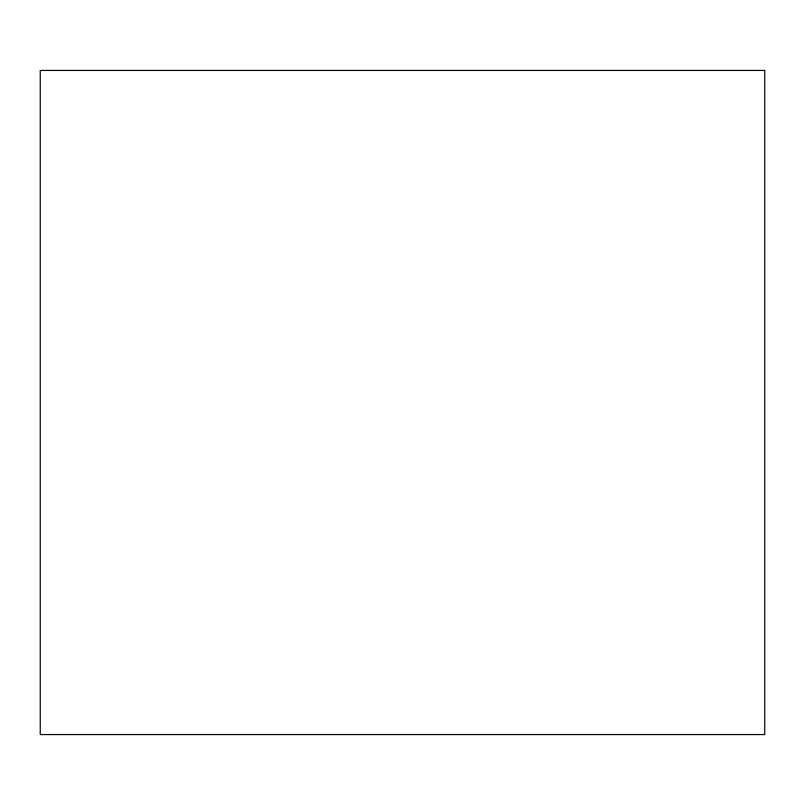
<?xml version="1.0" encoding="UTF-8"?>
<svg xmlns="http://www.w3.org/2000/svg" width="805" height="805" viewBox="0 0 805 805"><rect width="100%" height="100%" fill="white"/><g stroke="black" fill="none" stroke-linecap="round" stroke-linejoin="round"><path stroke-width="1.21" d="M764.75 70.438L40.25 70.438L40.25 734.563L764.75 734.563L764.75 70.438"/></g></svg>
